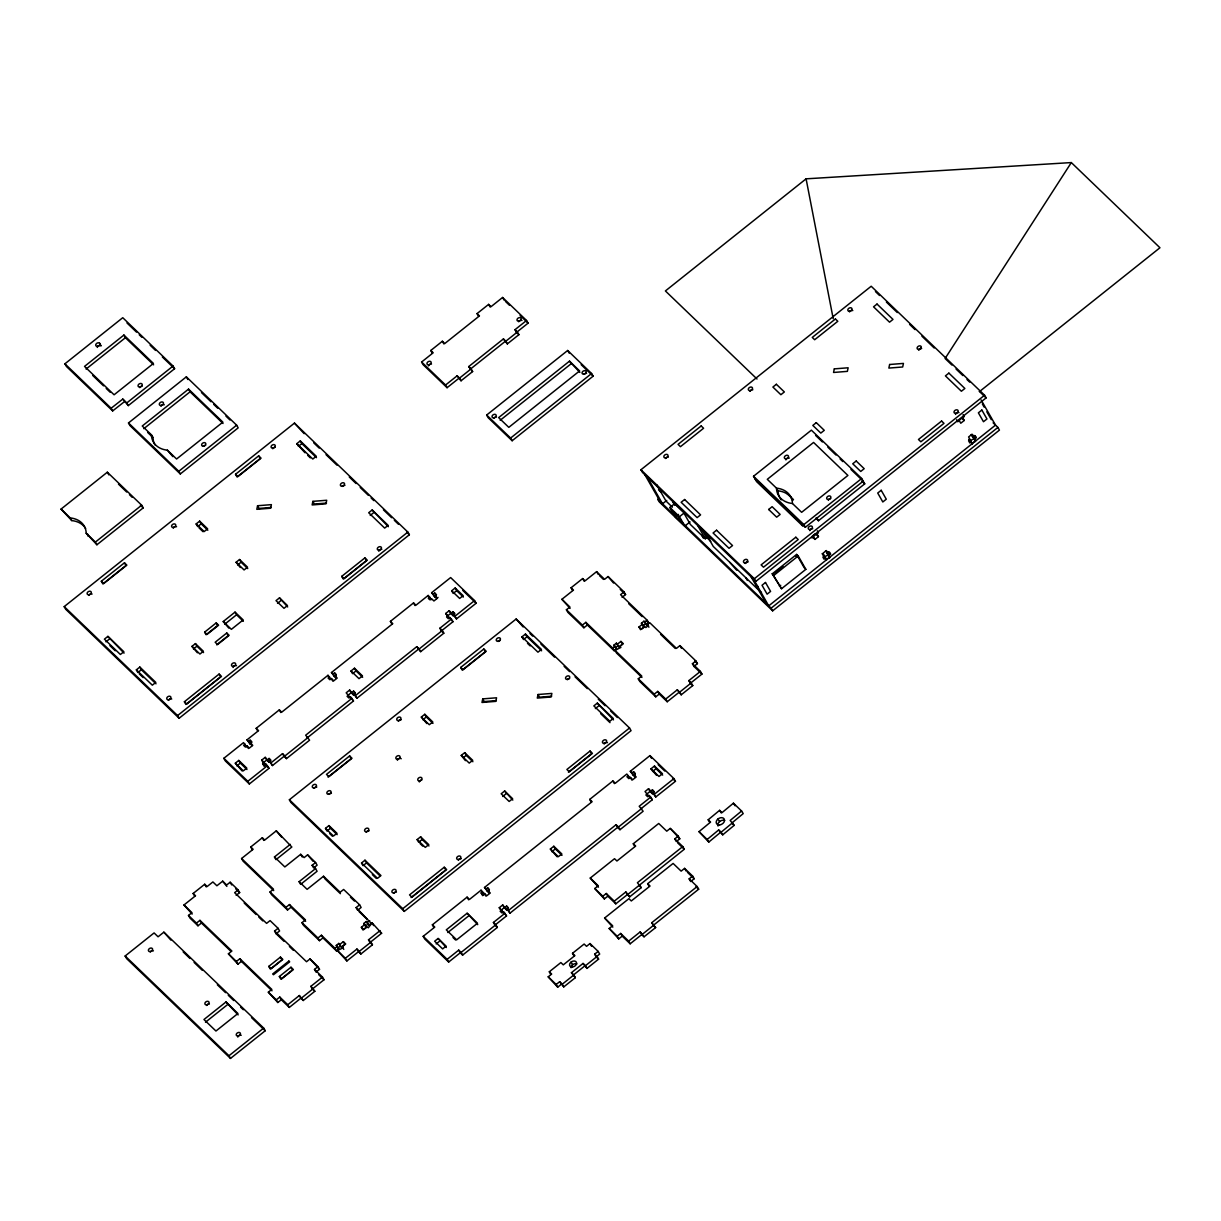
<?xml version="1.0" encoding="UTF-8"?>
<svg xmlns="http://www.w3.org/2000/svg" width="1221" height="1221" viewBox="0 0 1221 1221"><rect width="100%" height="100%" fill="white"/><g stroke="black" fill="none" stroke-linecap="round" stroke-linejoin="round"><path stroke-width="1.5" d="M257.57 505.738L256.822 509.325L270.65 508.226L271.398 504.639L257.57 505.738L259.096 508.409L271.199 507.463M312.881 501.358L312.133 504.945L325.961 503.846L326.709 500.259L312.881 501.358L314.408 504.044L326.511 503.083M482.738 698.885L481.974 702.472L495.802 701.373L496.565 697.786L482.738 698.885L484.264 701.556L496.367 700.61M538.049 694.505L537.286 698.091L551.114 696.993L551.877 693.421L538.049 694.505L539.575 697.191L551.678 696.229M945.481 357.906L1071.321 162.576L1159.95 247.756L979.547 391.529M709.798 822.389L708.18 819.779L719.612 810.332L722.008 812.637L733.439 803.189L741.59 811.019L743.207 813.613L731.776 823.061L734.172 825.365L722.74 834.828L718.665 829.959L707.173 839.468L708.791 842.063L720.344 832.524M708.791 842.063L699.023 831.638L710.576 822.084L708.18 819.779M741.59 811.019L730.158 820.466L734.172 825.365M718.665 829.959L721.062 832.264L732.554 822.771M112.668 410.912L66.438 366.483L64.911 363.812L122.756 317.704L173.061 366.041L174.588 368.727L128.312 405.601L122.787 399.084L111.142 408.241L112.668 410.912L124.313 401.77M123.886 335.058L84.539 366.407L114.087 394.795L153.434 363.446L123.886 335.058L125.412 337.729L153.617 364.835M86.065 369.078L125.412 337.729M128.312 405.601L126.786 402.93L173.061 366.041M128.48 422.954L186.34 376.846L236.645 425.183L238.171 427.869L180.311 473.962L130.006 425.625L128.48 422.954L178.785 471.291L180.311 473.962M188.538 389.133L142.247 426.007L151.435 434.844A27.167 19.734 -29.7 0 0 167.399 450.183L176.587 459.004L222.863 422.13L188.538 389.133L190.064 391.804L223.031 423.489M143.788 428.693L190.064 391.804M61.05 509.096L107.326 472.206L141.667 505.204L143.193 507.89L96.917 544.764L86.203 533.272A27.167 19.734 -29.7 0 0 70.238 517.918L61.05 509.096L71.764 520.589A27.167 19.734 -29.7 0 1 85.623 528.51M178.785 471.291L236.645 425.183M96.917 544.764L95.391 542.093L141.667 505.204M64.209 606.608L294.459 423.107L407.845 532.081L409.371 534.752L179.121 718.253L65.736 609.279L64.209 606.608L177.594 715.567L179.121 718.253M101.328 581.242L124.466 562.805L126.862 565.109L103.724 583.546L101.328 581.242L102.854 583.928L125.992 565.476L124.466 562.805M235.531 474.282L258.669 455.845L261.065 458.15L237.927 476.587L235.531 474.282L237.057 476.953L260.21 458.516L258.669 455.845M196.169 523.916L199.634 521.138L207.616 528.815L204.151 531.578L196.169 523.916L197.695 526.587L201.16 523.824L199.634 521.138M296.825 443.681L300.29 440.918L316.27 456.272L312.79 459.035L296.825 443.681L305.006 452.762M298.351 446.367L301.816 443.605L300.29 440.918M432.31 353.159L430.784 350.488L442.353 341.254L444.749 343.559L479.456 315.903L477.06 313.599L488.629 304.38L491.025 306.685L502.594 297.466L526.556 320.482L528.082 323.153L516.514 332.371L518.91 334.676L507.341 343.895L503.418 338.919L468.696 366.59L472.619 371.566L461.05 380.784L457.127 375.809L445.558 385.027L447.084 387.698L458.653 378.479M447.084 387.698L423.138 364.682L421.611 362.011L433.18 352.777L430.784 350.488M107.891 636.37L104.411 639.148L120.391 654.487L123.855 651.724L107.891 636.37L124.054 653.113M105.937 641.819L109.417 639.056M516.514 332.371L514.987 329.701L526.556 320.482M470.222 369.261L504.945 341.605M461.05 380.784L459.523 378.113L471.092 368.879L468.696 366.59M507.341 343.895L505.815 341.224L517.383 332.005L514.987 329.701M236.096 562.27L239.56 559.508L247.542 567.185L244.078 569.948L236.096 562.27L240.278 567.506M237.622 564.957L241.086 562.194L239.56 559.508M136.355 669.841L139.835 667.063L155.8 682.417L152.32 685.179L136.355 669.841L137.881 672.512L141.361 669.749L139.835 667.063M204.64 632.127L216.209 622.908L218.605 625.198L207.036 634.432L204.64 632.127L206.105 634.706L217.689 625.488L216.209 622.908M191.956 646.382L195.421 643.604L203.403 651.281L199.939 654.044L191.956 646.382L197.42 652.792M223.229 621.52L235.027 612.118L243.177 619.932L231.38 629.349L223.229 621.52L228.831 628.113M486.66 415.033L567.658 350.488L591.605 373.504L593.131 376.175L512.148 440.735L488.186 417.704L486.66 415.033L510.622 438.049L512.148 440.735M193.422 648.962L196.902 646.199L195.421 643.604M224.756 624.19L236.553 614.789L235.027 612.118M372.161 509.981L368.696 512.744L384.661 528.098L388.125 525.335L372.161 509.981L388.324 526.724M370.222 515.43L373.687 512.652M226.74 633.027L215.171 642.246L217.567 644.551L229.136 635.332L226.74 633.027L228.22 635.622L216.651 644.841M569.474 361.172L498.656 417.613L508.806 427.35L579.609 370.925L569.474 361.172L579.868 372.39M500.183 420.283L571.001 363.858M279.487 597.878L276.007 600.64L284.005 608.317L287.469 605.555L279.487 597.878L287.668 606.944M1071.321 162.576L806.089 178.831L665.399 290.949L757.005 378.998M277.533 603.327L281.013 600.549M510.622 438.049L591.605 373.504M184.386 701.754L219.093 674.084L221.489 676.388L186.782 704.044L184.386 701.754L185.913 704.425L220.619 676.77L219.093 674.084M341.743 576.343L364.881 557.905L367.277 560.195L344.124 578.647L341.743 576.343L343.269 579.013L366.407 560.576L364.881 557.905M177.594 715.567L407.845 532.081M257.707 730.997L256.181 728.327L279.319 709.874L281.715 712.179L327.991 675.305L331.12 679.517M391.926 624.038L390.399 621.367L413.537 602.915L415.934 605.219L428.174 595.451L431.303 599.664M267.597 759.645L269.108 758.439L270.635 761.126L269.124 762.316L265.201 757.341L261.737 760.103L264.133 762.408L262.622 763.613L264.392 765.292L265.888 764.102L269.017 768.314L249.343 783.989L225.381 760.973L223.855 758.287L243.528 742.612L246.657 746.825L245.055 745.283M250.122 744.062L248.596 741.376L250.107 740.185L251.633 742.856L250.122 744.062L247.008 739.85L258.577 730.631L256.181 728.327M334.585 676.739L333.058 674.068L334.569 672.863L336.096 675.549L334.585 676.739L331.471 672.527L392.78 623.656L390.399 621.367M434.768 596.901L433.241 594.23L434.752 593.024L436.279 595.711L434.768 596.901L431.654 592.689L450.641 577.564L474.587 600.579L476.114 603.25L456.456 618.925L453.327 614.712L454.838 613.522L453.067 611.828L451.572 613.034L453.098 615.705L454.609 614.514L453.067 611.828M245.131 744.154L243.62 745.344L245.375 747.038L246.886 745.833L249.282 748.137L252.747 745.375L250.351 743.07L251.862 741.864L250.107 740.185M329.594 676.831L328.083 678.037L329.838 679.715L331.349 678.525L333.745 680.83L337.21 678.052L334.813 675.762L336.324 674.557L334.569 672.863M429.777 596.993L428.266 598.198L430.021 599.877L431.532 598.687L433.928 600.976L437.393 598.214L434.997 595.909L436.508 594.719L434.752 593.024M429.029 598.672L429.7 598.137L428.174 595.451M438.034 597.39L436.523 598.595L434.997 595.909M235.317 763.201L238.782 760.424L246.779 768.101L243.3 770.863L235.317 763.201L242.17 770.985M351.022 670.985L354.487 668.223L362.469 675.9L359.005 678.662L351.022 670.985L352.548 673.656L356.013 670.894L354.487 668.223M451.678 590.766L455.158 588.003L463.141 595.665L459.661 598.443L451.678 590.766L453.205 593.437L456.685 590.674L455.158 588.003M236.843 765.872L240.323 763.11L238.782 760.424M352.06 692.338L353.571 691.132L355.097 693.803L353.586 695.008L349.664 690.033L346.199 692.795L350.122 697.771M445.711 613.491L449.633 618.467L445.711 613.491L449.175 610.729L451.572 613.034M262.622 763.613L264.148 766.284L265.659 765.094L263.263 762.789L266.727 760.027L265.201 757.341M347.726 695.466L351.19 692.704L349.664 690.033M447.237 616.178L450.702 613.4L449.175 610.729M348.596 695.1L347.085 696.291L348.855 697.985L350.351 696.779L353.48 700.991L307.188 737.881M448.092 615.796L446.596 617.002L448.351 618.681L449.862 617.49L452.976 621.703L441.407 630.921L443.803 633.226L420.665 651.663L416.743 646.687L355.418 695.558L356.944 698.229L418.269 649.358M272.481 765.552L270.955 762.866L282.524 753.647L284.05 756.318L272.481 765.552L269.353 761.339L270.864 760.134L269.108 758.439M356.944 698.229L353.815 694.016L355.326 692.826L353.571 691.132M249.343 783.989L247.817 781.303L267.491 765.628M351.953 698.32L305.662 735.21L309.585 740.185L286.447 758.623L284.05 756.318M441.407 630.921L439.881 628.235L451.449 619.016M456.456 618.925L454.929 616.254L474.587 600.579M640.949 469.749L871.199 286.248L984.584 395.222L986.11 397.893L755.86 581.394L642.475 472.435L640.949 469.749L754.334 578.723L755.86 581.394M286.447 758.623L284.92 755.952L308.058 737.499M420.665 651.663L419.139 648.992L442.277 630.54L439.881 628.235M289.377 799.755L516.147 619.016L629.532 727.991L631.059 730.662L404.288 911.4L290.903 802.426L289.377 799.755L402.762 908.714L404.288 911.4M666.742 500.442L662.53 503.8L647.267 477.029M349.618 755.952L326.48 774.389L328.876 776.693L352.014 758.256L349.618 755.952L351.144 758.623L328.006 777.075M460.699 667.429L483.837 648.992L486.233 651.297L463.095 669.734L460.699 667.429L462.225 670.115L485.363 651.663L483.837 648.992M690.018 521.916L684.813 526.068L675.244 516.849L669.886 507.478L674.221 504.029M572.603 590.46L571.077 587.774L582.646 578.556L585.042 580.86L596.611 571.642L604.593 579.319L608.058 576.541L624.038 591.895L625.564 594.566L622.084 597.344M252.274 849.648L250.748 846.977L262.317 837.759L264.713 840.063L276.282 830.845L291.85 847.008L275.992 859.645L274.466 856.959L290.323 844.337M570.085 608.379L561.904 599.297L573.473 590.079L571.077 587.774M194.673 896.153L193.147 893.467L204.716 884.248L207.112 886.553L212.897 881.944L216.895 885.774L222.68 881.165L226.663 884.996L230.143 882.234L238.126 889.911L239.652 892.582L236.172 895.359M273.702 890.597L243.101 861.171L241.575 858.5L253.144 849.282L250.748 846.977M192.155 914.056L183.974 904.99L195.543 895.771L193.147 893.467M421.321 717.063L424.801 714.285L432.783 721.962L429.304 724.725L421.321 717.063L426.846 723.565M521.978 636.828L525.457 634.065L541.422 649.419L537.957 652.182L521.978 636.828L523.504 639.514L526.984 636.752L525.457 634.065M675.671 516.666L672.878 511.752L677.441 515.338L682.86 523.565L675.671 516.666L678.479 514.423M125.153 955.997L154.09 932.936L158.074 936.782L163.858 932.172L263.675 1028.082L265.201 1030.768L230.494 1058.424L126.679 958.668L125.153 955.997L228.968 1055.753L230.494 1058.424M422.848 719.734L426.327 716.971L424.801 714.285M684.813 526.068L679.471 516.697L683.806 513.247M583.913 627.762L582.386 625.091L585.851 622.328L587.377 624.999L583.913 627.762L567.933 612.423L566.407 609.737L569.886 606.974L561.904 599.297M198 925.777L196.474 923.107L199.939 920.344L201.465 923.015L198 925.777L190.018 918.116L188.492 915.429L191.956 912.667L183.974 904.99M801.281 523.366L802.808 526.053L756.577 481.608L753.525 476.266L811.37 430.158L861.675 478.495L864.727 483.852L818.452 520.741L815.796 518.177M238.126 889.911L234.646 892.673L266.59 923.366L270.07 920.603L278.052 928.281L279.578 930.951L276.099 933.714L284.081 941.391M918.955 349.633L921.275 347.787M325.488 828.357L328.953 825.594L336.95 833.271L333.47 836.034L325.488 828.357L327.014 831.043L330.494 828.265L328.953 825.594M624.038 591.895L620.558 594.658L647.313 620.36L648.839 623.046L646.52 624.893L643.955 621.214L641.422 623.244L643.986 626.922L640.506 629.685L638.98 626.999L642.46 624.236L641.422 623.244M315.583 862.514L312.118 865.277L313.644 867.963L317.109 865.185L315.583 862.514L307.6 854.837L304.136 857.6L300.702 854.303L284.844 866.941L274.466 856.959M674.816 505.357L673.061 502.304L683.455 512.286L690.414 524.511L705.28 538.782L707.585 536.935M287.53 909.981L286.004 907.31L289.484 904.547L291.01 907.218L287.53 909.981L271.566 894.642L270.039 891.956L273.504 889.193L241.575 858.5M315.552 868.574L317.078 871.26L300.656 884.355L299.114 881.669L315.552 868.574L312.118 865.277M768.681 509.523L772.099 506.669L780.127 514.423L776.663 517.185L768.635 509.432M461.248 755.417L464.713 752.655L472.71 760.332L469.23 763.094L461.248 755.417L465.43 760.652M463.934 757.173L466.239 755.341L464.713 752.655M359.6 904.807L356.135 907.569L357.661 910.255L361.126 907.478L359.6 904.807L343.635 889.468L340.155 892.23L323.534 876.251L307.112 889.346L299.114 881.669M587.377 624.999L614.132 650.701L616.437 648.87L613.873 645.192L616.422 643.162L618.986 646.84L622.466 644.062L620.924 641.391L617.46 644.154M237.927 964.147L236.401 961.476L239.865 958.714L241.392 961.385L237.927 964.147L228.403 953.799L231.883 951.037L199.939 920.344M614.132 650.701L612.606 648.03L614.911 646.184L613.873 645.192M646.52 624.893L644.993 622.206L647.313 620.36M615.399 647.863L617.948 645.833L616.422 643.162M642.948 625.915L645.482 623.885M641.941 677.426L616.529 653.006L615.002 650.335L620.894 647.451L619.856 646.458L623.321 643.696L620.924 641.391M648.916 627.197L647.389 624.511L649.709 622.664L676.449 648.382L679.929 645.604L695.894 660.958L697.42 663.629L693.955 666.407L701.938 674.068L690.369 683.287L692.765 685.591L681.196 694.81L677.273 689.834L665.704 699.053L667.231 701.739L678.8 692.521M276.099 933.714L274.572 931.043L278.052 928.281M361.523 862.988L364.987 860.21L380.952 875.564L377.487 878.326L361.523 862.988L363.049 865.658L366.514 862.896L364.987 860.21M745.314 563.125L747.634 561.278M319.475 940.674L317.948 938.003L321.413 935.24L322.939 937.911L319.475 940.674L303.51 925.335L301.984 922.664L305.448 919.886L289.484 904.547M863.201 481.181L805.356 527.274L803.83 524.603L861.675 478.495M417.155 839.56L420.619 836.797L428.769 844.627L425.29 847.389L417.155 839.56L418.681 842.231L422.145 839.468L420.619 836.797M597.313 703.128L593.849 705.891L609.813 721.245L613.293 718.482L597.313 703.128L613.491 719.871M754.334 578.723L984.584 395.222M268.803 966.376L280.433 957.111L282.829 959.416L271.199 968.68L268.803 966.376L270.329 969.062L281.959 959.798L280.433 957.111M225.946 1001.998L203.968 1019.52L215.949 1031.028L237.927 1013.506L225.946 1001.998L238.126 1014.91M595.375 708.577L598.839 705.814M812.392 536.111L815.246 533.836M959.523 420.009L961.843 418.162L964.239 420.467L960.759 423.229L959.233 420.543L957.737 421.749L956.608 419.78M811.95 537.927L813.445 536.736L814.972 539.407L818.452 536.645L816.925 533.974L818.421 532.768L817.307 530.799M205.494 1022.206L227.472 1004.685M655.769 696.825L654.242 694.154L657.722 691.391L659.248 694.062L655.769 696.825L639.804 681.486L638.278 678.8L641.742 676.037L615.002 650.335M772.313 573.794L796.611 554.426L798.213 555.967L805.845 569.352L781.547 588.72L772.313 573.794L781.547 588.72M772.832 574.694L774.099 573.672M775.549 572.512L783.027 566.559M795.848 556.333L797.13 555.326M773.916 575.335L798.213 555.967M504.639 791.025L501.175 793.787L509.157 801.464L512.622 798.702L504.639 791.025L512.82 800.091M502.701 796.474L506.166 793.711M279.35 976.51L290.98 967.246L293.376 969.55L281.746 978.815L279.35 976.51L280.876 979.196L292.506 969.917L290.98 967.246M277.839 1002.517L276.312 999.846L279.792 997.069L281.318 999.755L277.839 1002.517L268.33 992.169L271.81 989.407L239.865 958.714M317.979 966.65L314.499 969.413L316.025 972.084L319.505 969.321L317.979 966.65L309.981 958.973L306.517 961.736L274.572 931.043M779.441 586.294L780.723 585.271M975.838 440.812L972.328 436.538L973.824 435.348L976.22 437.637L974.724 438.843L975.838 440.812L995.512 425.122L981.135 399.939M971.199 434.569L973.595 436.874L975.106 435.683L976.22 437.637M972.374 443.574L968.955 439.484L972.374 443.574L830.051 556.99L829.028 555.204L830.539 554.013L829.425 552.045L827.914 553.235L826.388 550.564L822.923 553.327L824.45 556.013L822.939 557.203L824.053 559.172L825.564 557.966L823.168 555.662M322.939 937.911L336.523 950.961L338.828 949.114L336.263 945.436L338.812 943.406L341.376 947.084L344.856 944.321L343.33 941.65L339.85 944.413M363.812 923.488L364.85 924.495L361.37 927.258L362.896 929.929L366.376 927.166L363.812 923.488L366.346 921.473L368.91 925.136L371.23 923.29L356.135 907.569M336.523 950.961L334.997 948.29L337.301 946.443L336.263 945.436M367.384 922.466L369.704 920.619M693.955 666.407L692.429 663.72L695.894 660.958M971.351 441.788L969.84 442.979L968.619 440.842L970.13 439.652L968.604 436.965L972.069 434.203L973.595 436.874M337.79 948.122L340.338 946.092L338.812 943.406M365.338 926.174L367.872 924.144L366.346 921.473M346.901 960.942L345.375 958.256L356.944 949.038L358.47 951.708L346.901 960.942L337.393 950.579L343.284 947.71L342.246 946.718L345.711 943.94L343.33 941.65M358.47 951.708L360.867 954.013L372.436 944.795L370.039 942.49L381.608 933.271L372.1 922.923L368.284 927.792L367.246 926.8L363.766 929.563L361.37 927.258M444.246 867.231L409.539 894.901L411.935 897.191L446.642 869.535L444.246 867.231L445.772 869.917L411.065 897.572M590.033 751.052L566.895 769.489L569.291 771.794L592.429 753.357L590.033 751.052L591.559 753.723L568.421 772.16M997.908 427.426L999.434 430.113L772.649 610.836L771.123 608.165L997.908 427.426L993.116 422.832M402.762 908.714L629.532 727.991M690.369 683.287L688.842 680.616L700.411 671.397L692.429 663.72M370.039 942.49L368.513 939.819L380.082 930.6M299.343 995.527L300.87 998.198L289.301 1007.432L287.774 1004.746L299.343 995.527L303.266 1000.503L314.835 991.284L310.912 986.309L322.481 977.09L314.499 969.413M681.196 694.81L679.67 692.139L691.239 682.921L688.842 680.616M314.835 991.284L312.439 988.979L324.008 979.761L322.481 977.09M360.867 954.013L359.34 951.342L370.909 942.124L368.513 939.819M228.968 1055.753L263.675 1028.082M301.74 997.832L313.309 988.613M433.898 927.487L432.371 924.801L467.078 897.145L469.475 899.434L481.043 890.216L484.172 894.428L482.661 895.634L481.135 892.948L482.646 891.757M591.254 802.075L589.728 799.389L612.866 780.952L615.262 783.256L626.831 774.038L629.96 778.25L628.357 776.709M448.672 962.026L447.145 959.34L458.714 950.121L460.241 952.807L448.672 962.026L424.725 938.995L423.199 936.324L434.768 927.105L432.371 924.801M487.637 891.666L486.111 888.995L487.622 887.789L489.148 890.46L487.637 891.666L484.508 887.453L592.124 801.693L589.728 799.389M633.577 775.64L632.051 772.954L633.562 771.764L635.088 774.435L633.577 775.64L630.295 771.275L649.969 755.601L673.931 778.616L675.457 781.287L655.784 796.962L652.655 792.75L654.166 791.559L652.411 789.865L650.9 791.071L652.426 793.742L653.937 792.551L652.411 789.865M628.418 775.564L626.922 776.77L628.83 778.616L630.341 777.411L632.737 779.715L636.202 776.953L633.806 774.648L635.317 773.442L633.562 771.764M487.622 887.789L489.377 889.483L487.866 890.674L490.262 892.978L486.797 895.741L484.401 893.436L482.89 894.642L481.135 892.948M467.124 913.247L446.291 929.853L456.669 939.819L477.503 923.229L467.124 913.247L477.732 924.648M438.125 938.461L434.645 941.238L442.628 948.9L446.108 946.138L438.125 938.461L446.306 947.542M550.35 849.022L553.815 846.26L561.813 853.937L558.333 856.699L550.35 849.022L557.203 856.821M651.007 768.803L654.487 766.04L662.469 773.702L658.989 776.48L651.007 768.803L656.532 775.32M447.817 932.523L468.65 915.918M436.172 943.909L439.652 941.147M551.877 851.693L555.341 848.931L553.815 846.26M652.533 771.474L656.013 768.711L654.487 766.04M499.252 907.722L503.174 912.698L499.252 907.722L502.716 904.944L506.639 909.935L508.15 908.729L506.623 906.058L505.112 907.249M648.504 788.766L645.039 791.529L648.962 796.504L646.565 794.215L650.03 791.437L648.504 788.766L650.9 791.071M500.778 910.393L504.242 907.63L502.716 904.944M501.648 910.011L500.137 911.217L501.892 912.911L503.403 911.705L506.532 915.918L494.948 925.136L497.344 927.441L462.637 955.097L460.241 952.807M647.435 793.833L645.924 795.039L647.679 796.718L649.19 795.527L652.304 799.74L640.735 808.958M509.996 913.155L508.47 910.469L616.071 824.724L617.597 827.395L509.996 913.155L506.868 908.943L508.379 907.737L506.623 906.058M494.948 925.136L493.421 922.466L505.006 913.247M650.778 797.054L639.209 806.272L643.131 811.263L619.993 829.7L617.597 827.395M655.784 796.962L654.258 794.291L673.931 778.616M462.637 955.097L461.111 952.426L495.818 924.77L493.421 922.466M619.993 829.7L618.467 827.014L641.605 808.577M598.458 887.163L590.247 878.067L614.529 858.699L616.926 861.003L635.683 846.061L633.287 843.757L658.73 823.473L666.758 831.18L670.237 828.418L678.25 836.126L679.776 838.812L676.312 841.574L674.786 838.903L678.25 836.126M604.349 898.931L602.823 896.245L606.288 893.482L607.814 896.168L604.349 898.931L594.795 888.537L598.259 885.774L590.247 878.067M625.839 891.941L627.365 894.611L615.796 903.83L614.27 901.159L625.839 891.941L629.685 896.84L641.254 887.621L637.408 882.722L682.768 846.565L674.786 838.903M628.159 894.169L684.294 849.251L682.768 846.565M612.82 927.121L604.609 918.024L628.907 898.656L631.303 900.961L650.045 886.019L647.649 883.714L673.107 863.43L681.135 871.138L684.599 868.375L692.628 876.083L694.154 878.769L690.689 881.531L689.163 878.861L692.628 876.083M550.839 974.465L549.313 971.779L560.882 962.56L563.278 964.865L574.908 955.6L572.512 953.296L584.142 944.031L586.538 946.336L590.002 943.558L598.153 951.388L599.679 954.059L596.199 956.837L598.595 959.141L586.965 968.406L583.043 963.43L571.428 972.694L575.35 977.67L563.766 986.889L559.645 981.715L556.181 984.492L557.707 987.163L561.172 984.401M557.707 987.163L548.198 976.815L551.663 974.053L549.313 971.779M618.711 938.888L617.185 936.217L620.665 933.439L622.191 936.125L618.711 938.888L609.172 928.494L612.637 925.732L604.609 918.024M596.199 956.837L594.673 954.15L598.153 951.388M572.954 975.365L584.569 966.101M563.766 986.889L562.24 984.218L573.809 974.999L571.428 972.694M586.965 968.406L585.439 965.719L597.069 956.455L594.673 954.15M640.216 931.898L641.742 934.569L630.173 943.802L628.647 941.116L640.216 931.898L644.062 936.797L655.631 927.578L651.785 922.679L697.145 886.538L689.163 878.861M655.631 927.578L653.311 925.35L698.671 889.209L697.145 886.538M642.536 934.126L654.105 924.908M875.457 291.56L879.547 295.497M886.385 302.06L897.313 312.561M909.599 324.374L915.063 329.624M921.901 336.187L934.187 348M945.115 358.516L951.953 365.079M956.043 369.017L962.881 375.58M966.986 379.517L969.718 382.142M979.273 391.33L986.11 397.893M972.328 436.538L974.724 438.843M815.613 435.439L822.42 441.971M827.853 447.207L836.019 455.051M840.094 458.959L842.811 461.584M850.961 469.413L861.843 479.868M862.011 481.242L864.727 483.852M786.767 493.147L793.482 499.603M792.444 503.495L801.632 512.316L847.908 475.442L813.568 442.445L767.292 479.319L776.48 488.141A27.167 19.734 -29.7 0 0 792.444 503.495A27.167 19.734 -29.7 0 0 776.48 488.141L778.006 490.827A27.167 19.734 -29.7 0 0 781.211 499.832M818.452 536.645L816.055 534.34L812.576 537.103L814.972 539.407M753.525 476.266L803.83 524.603M755.051 478.937L805.356 527.274M828.143 551.709L830.539 554.013M825.518 550.946L827.914 553.235M829.028 555.204L826.632 552.899L830.051 556.99M822.054 553.708L824.45 556.013M804.257 567.811L805.845 569.352M581.165 364.667L593.131 376.175M505.448 301.419L509.447 305.25M520.1 315.476L528.082 323.153M503.418 338.919L505.815 341.224M658.516 489.804L660.912 492.109M758.149 586.691L755.753 584.386L759.431 590.811L713.262 546.443L706.028 533.775M710.759 541.33L705.967 536.721L701.297 528.54M672.389 507.173L665.994 501.037L656.669 484.676M736.736 570.222L729.883 562.423M669.886 507.478L679.471 516.697M675.503 516.269L657.737 499.191L659.264 501.877L772.649 610.836M678.235 518.894L771.123 608.165M457.127 375.809L459.523 378.113M421.611 362.011L445.558 385.027M613.583 583.058L608.058 576.541M620.237 589.453L625.564 594.566M694.764 661.08L697.42 663.629M599.465 575.595L603.464 579.426M628.769 603.769L642.154 616.62M646.168 620.466L648.839 623.046M660.592 634.34L675.305 648.488M643.955 621.214L644.993 622.206M647.389 624.511L648.427 625.503L645.878 627.533L644.841 626.541L641.376 629.303L638.98 626.999M677.273 689.834L679.67 692.139M617.948 645.833L618.986 646.84M585.851 622.328L612.606 648.03M657.722 691.391L665.704 699.053M659.248 694.062L667.231 701.739M566.407 609.737L582.386 625.091M638.278 678.8L654.242 694.154M523.137 626.953L516.147 619.016M529.975 633.516L532.707 636.141M540.903 644.016L554.563 657.142M564.117 666.33L569.596 671.596M575.06 676.846L587.347 688.659M598.275 699.16L605.112 705.723M610.576 710.973L617.399 717.536M526.984 636.752L541.62 650.808M658.15 764.667L664.804 771.062M672.786 778.739L675.457 781.287M527.503 643.345L530.158 645.909M600.701 713.69L610.012 722.649M656.013 768.711L662.667 775.106M304.182 433.669L294.459 423.107M313.751 442.857L319.215 448.107M326.038 454.67L336.965 465.17M349.267 476.984L356.105 483.547M360.195 487.484L368.391 495.36M371.123 498L373.855 500.625M383.425 509.813L391.62 517.689M394.352 520.314L398.443 524.252M406.639 532.127L409.371 534.752M462.805 590.46L476.114 603.25M456.685 590.674L463.339 597.069M301.816 443.605L316.468 457.661M307.661 455.311L310.332 457.875M699.023 831.638L707.173 839.468M630.295 771.275L632.051 772.954M652.655 792.75L654.258 794.291M650.03 791.437L652.426 793.742M652.304 799.74L649.19 795.527M431.654 592.689L433.241 594.23M453.327 614.712L454.929 616.254M450.702 613.4L453.098 615.705M679.776 838.812L670.237 828.418M452.976 621.703L449.862 617.49M677.64 842.856L684.294 849.251M201.465 392.582L210.974 401.74M213.69 404.349L217.781 408.272M225.931 416.102L230.006 420.024M126.999 322.985L136.523 332.143M139.24 334.752L141.957 337.362M150.122 345.207L155.555 350.427M162.347 356.959L174.588 368.727M687.469 872.343L694.154 878.769M696.001 886.644L698.671 889.209M616.071 824.724L618.467 827.014M416.743 646.687L419.139 648.992M638.934 885.393L641.254 887.621M122.787 399.084L126.786 402.93M92.781 375.534L103.526 385.851M106.212 388.446L110.241 392.307M147.71 432.478L152.961 437.515A27.167 19.734 -29.7 0 0 155.067 444.948M172.863 456.639L167.399 450.183M627.365 894.611L629.685 896.84M64.911 363.812L111.142 408.241M426.327 716.971L432.982 723.366M466.239 755.341L472.893 761.736M606.288 893.482L614.27 901.159M607.814 896.168L615.796 903.83M555.341 848.931L561.996 855.326M594.795 888.537L602.823 896.245M641.742 934.569L644.062 936.797M356.013 670.894L362.668 677.289M201.16 523.824L207.814 530.219M241.086 562.194L247.741 568.589M199.023 527.869L203.022 531.7M620.665 933.439L628.647 941.116M622.191 936.125L630.173 943.802M609.172 928.494L617.185 936.217M331.471 672.527L333.058 674.068M353.815 694.016L355.418 695.558M351.19 692.704L353.586 695.008M353.48 700.991L350.351 696.779M118.468 484.127L126.709 492.048M129.457 494.688L132.204 497.329M140.446 505.25L143.193 507.89M236.553 614.789L243.345 621.306M583.043 963.43L585.439 965.719M484.508 887.453L486.111 888.995M506.868 908.943L508.47 910.469M504.242 907.63L506.639 909.935M484.172 894.428L481.043 890.216M506.532 915.918L503.403 911.705M422.145 839.468L428.937 846M420.039 843.543L422.741 846.153M559.645 981.715L562.24 984.218M548.198 976.815L556.181 984.492M86.203 533.272L95.391 542.093M196.902 646.199L203.556 652.594M282.524 753.647L284.92 755.952M453.006 937.514L455.601 940.002M247.008 739.85L248.596 741.376M269.353 761.339L270.955 762.866M266.727 760.027L269.124 762.316M458.714 950.121L461.111 952.426M269.017 768.314L265.888 764.102M330.494 828.265L337.149 834.66M366.514 862.896L379.823 875.686M329.685 833.592L332.341 836.156M372.359 874.618L376.358 878.448M423.199 936.324L447.145 959.34M240.323 763.11L246.963 769.505M141.361 669.749L155.998 683.821M109.936 645.65L115.262 650.778M139.209 673.794L143.208 677.624M223.855 758.287L247.817 781.303M313.125 861.354L307.6 854.837M350.473 897.252L354.472 901.098M281.639 837.194L276.282 830.845M340.4 893.68L325.061 878.937L323.534 876.251M359.02 911.553L367.155 919.382M378.953 930.707L381.608 933.271M367.872 924.144L368.91 925.136M356.944 949.038L359.34 951.342M340.338 946.092L341.376 947.084M321.413 935.24L334.997 948.29M337.393 950.579L345.375 958.256M291.01 907.218L305.647 921.29M270.039 891.956L286.004 907.31M301.984 922.664L317.948 938.003M235.653 888.751L239.652 892.582M319.505 969.321L309.981 958.973M226.862 886.4L222.68 881.165M244.169 903.021L256.135 914.529M258.806 917.093L262.79 920.924M289.408 946.504L293.406 950.35M318.696 974.648L324.008 979.761M300.87 998.198L303.266 1000.503M279.792 997.069L287.774 1004.746M201.465 923.015L230.738 951.159M241.392 961.385L272.008 990.796M281.318 999.755L289.301 1007.432M188.492 915.429L196.474 923.107M228.403 953.799L236.401 961.476M268.33 992.169L276.312 999.846M170.864 940.094L163.858 932.172M183.165 951.922L190.003 958.5M194.093 962.438L202.304 970.313M217.338 984.767L225.549 992.658M228.281 995.283L233.745 1000.548M240.583 1007.111L243.33 1009.736M251.526 1017.627L265.201 1030.768M708.836 536.919L703.754 531.456L709.767 539.087L709.355 537.759M721.062 832.264L722.74 834.828M733.439 803.189L735.057 805.784M719.612 810.332L721.229 812.942M717.948 818.986L719.566 821.596A4.487 3.281 -31.8 0 0 718.04 826.037M982.34 403.937L984.126 407.081M986.827 411.798L991.315 419.673M963.094 414.621L964.208 416.59L962.713 417.78L964.239 420.467M816.925 518.055L818.452 520.741M825.564 557.966L826.586 559.752L768.726 605.86L753.464 579.09M796.611 554.426L803.739 566.926M751.068 576.785L766.33 603.556M745.848 577.777L747.374 580.448M698.046 526.098L705.28 538.782M701.846 535.47L703.372 538.156M644.871 474.725L660.134 501.495M567.658 350.488L569.184 353.159M502.594 297.466L504.12 300.137M517.383 332.005L518.91 334.676M700.411 671.397L701.938 674.068M488.629 304.38L490.155 307.051M679.929 645.604L681.455 648.29M691.239 682.921L692.765 685.591M477.06 313.599L478.586 316.27M642.46 624.236L643.986 626.922M596.611 571.642L598.137 574.313M471.092 368.879L472.619 371.566M582.646 578.556L584.172 581.242M442.353 341.254L443.879 343.94M614.911 646.184L616.437 648.87M649.969 755.601L651.495 758.272M633.806 774.648L635.332 777.319M684.599 868.375L686.126 871.061M630.341 777.411L631.868 780.082M612.866 780.952L614.392 783.638M633.287 843.757L634.813 846.443M647.649 883.714L649.175 886.4M651.785 922.679L653.311 925.35M442.277 630.54L443.803 633.226M413.537 602.915L415.064 605.601M590.002 943.558L591.529 946.244M597.069 956.455L598.595 959.141M572.512 953.296L574.038 955.967M571.077 962.087L572.603 964.758M573.809 974.999L575.35 977.67M487.866 890.674L489.392 893.36M484.401 893.436L485.927 896.122M186.34 376.846L187.866 379.517M495.818 924.77L497.344 927.441M467.078 897.145L468.605 899.816M334.813 675.762L336.34 678.433M331.349 678.525L332.875 681.196M327.991 675.305L329.517 677.976M99.557 343.208L101.084 345.879M151.435 434.844L152.961 437.515M279.319 709.874L280.845 712.56M372.1 922.923L373.626 925.594M107.326 472.206L108.852 474.893M364.85 924.495L366.376 927.166M370.909 942.124L372.436 944.795M264.133 762.408L265.659 765.094M261.737 760.103L263.263 762.789M250.351 743.07L251.877 745.741M246.886 745.833L248.412 748.519M300.702 854.303L302.228 856.989M342.246 946.718L343.773 949.389M337.301 946.443L338.828 949.114M262.317 837.759L263.843 840.43M70.238 517.918L71.764 520.589M310.912 986.309L312.439 988.979M230.143 882.234L231.669 884.92M204.716 884.248L206.242 886.919M806.089 178.831L833.21 318.696M719.566 821.596A4.487 3.281 -31.8 0 1 724.664 820.558M571.092 967.719A3.739 2.717 -29.7 0 1 573 964.483A3.739 2.717 -29.7 0 1 576.877 963.964M237.79 1037.087A2.244 1.633 -29.7 0 1 241.224 1035.286M206.593 1005.463A2.244 1.633 -29.7 0 1 209.401 1003.998M150.412 951.754A2.244 1.633 -29.7 0 1 153.388 950.884M494.047 418.025A2.244 1.633 -29.7 0 1 496.55 417.002M584.065 374.359A2.244 1.633 -29.7 0 1 586.584 373.336M518.711 321.779A2.244 1.633 -29.7 0 1 521.978 320.451M428.525 365.918A2.244 1.633 -29.7 0 1 431.501 363.98M139.774 387.637A2.244 1.633 -29.7 0 1 142.048 386.141M97.283 347.436A2.244 1.633 -29.7 0 1 100.717 345.635M87.561 533.943A27.167 19.734 -29.7 0 1 87.729 535.943M203.648 446.321A2.244 1.633 -29.7 0 1 205.632 445.283M161.019 406.105A2.244 1.633 -29.7 0 1 164.301 404.777M342.399 486.431A2.244 1.633 -29.7 0 1 344.902 485.409M378.831 551.282A2.244 1.633 -29.7 0 1 381.807 549.343M233.043 667.475A2.244 1.633 -29.7 0 1 236.492 665.674M168.452 700.366A2.244 1.633 -29.7 0 1 171.734 699.038M88.828 595.375A2.244 1.633 -29.7 0 1 92.109 594.047M173.29 528.067A2.244 1.633 -29.7 0 1 176.572 526.739M272.802 448.763A2.244 1.633 -29.7 0 1 275.091 447.268M328.892 794.367A2.259 1.633 -29.7 0 1 331.41 793.345M397.405 760.286A2.259 1.633 -29.7 0 1 401.236 758.745M419.307 781.959A2.259 1.633 -29.7 0 1 421.779 779.99M366.3 832.295A2.259 1.633 -29.7 0 1 369.124 830.814M498.26 641.452A2.244 1.633 -29.7 0 1 500.244 640.415M567.551 679.578A2.244 1.633 -29.7 0 1 569.551 678.54M604.166 743.971A2.244 1.633 -29.7 0 1 607.432 742.643M458.379 860.149A2.244 1.633 -29.7 0 1 461.187 858.684M393.91 893.07A2.244 1.633 -29.7 0 1 396.428 892.047M314.285 788.079A2.244 1.633 -29.7 0 1 316.804 787.057M398.458 721.214A2.244 1.633 -29.7 0 1 401.266 719.734M778.006 490.827A27.167 19.734 -29.7 0 1 792.734 500.442M828.387 500.091A2.244 1.633 -29.7 0 1 830.662 498.595M785.897 459.89A2.244 1.633 -29.7 0 1 789.331 458.089M918.833 350.03A2.244 1.633 -29.7 0 1 921.641 348.55M955.555 414.438A2.244 1.633 -29.7 0 1 959.004 412.637M809.782 530.616A2.244 1.633 -29.7 0 1 812.759 528.678M745.192 563.507A2.244 1.633 -29.7 0 1 748 562.042M665.567 458.516A2.244 1.633 -29.7 0 1 668.375 457.051M750.03 391.208A2.244 1.633 -29.7 0 1 752.838 389.743M849.526 311.904A2.244 1.633 -29.7 0 1 852.807 310.577M972.359 443.879A2.244 1.633 -29.7 0 1 974.816 441.926M826.571 560.057A2.244 1.633 -29.7 0 1 829.547 558.119M761.461 592.353A2.244 1.633 -29.7 0 1 760.378 591.62M834.309 368.879L833.546 372.466L847.374 371.367L848.137 367.78L834.309 368.879M889.621 364.499L888.857 368.086L902.685 366.987L903.448 363.415L889.621 364.499M701.19 425.946L678.052 444.383L680.448 446.688L703.586 428.25L701.19 425.946M835.408 318.986L812.27 337.423L814.666 339.728L837.804 321.291L835.408 318.986M776.358 384.279L772.893 387.057L780.875 394.719L784.355 391.956L776.358 384.279M877.029 304.06L873.549 306.822L889.529 322.176L892.994 319.414L877.029 304.06M684.615 499.511L681.15 502.289L697.115 517.628L700.579 514.865L684.615 499.511M816.284 422.649L812.82 425.427L820.802 433.089L824.267 430.326L816.284 422.649M716.559 530.219L713.079 532.982L729.059 548.321L732.524 545.558L716.559 530.219M948.885 373.122L945.42 375.885L961.385 391.239L964.865 388.476L948.885 373.122M856.211 461.019L852.746 463.782L860.729 471.459L864.193 468.696L856.211 461.019M795.817 537.225L761.11 564.896L763.507 567.2L798.213 539.529L795.817 537.225M941.605 421.047L918.467 439.484L920.863 441.788L944.001 423.351L941.605 421.047M288.873 961.064L272.68 973.961L273.473 974.74L289.667 961.827L288.873 961.064M765.491 582.478L762.026 585.256L767.109 594.169L770.588 591.407L765.491 582.478M881.196 490.277L877.731 493.04L882.814 501.968L886.278 499.191L881.196 490.277M981.852 410.042L978.387 412.82L983.47 421.733L986.95 418.971L981.852 410.042M719.627 824.923A4.487 3.281 -31.8 0 0 724.282 819.138A4.487 3.281 -31.8 0 0 717.154 819.795A4.487 3.281 -31.8 0 0 719.627 824.923M572.435 966.986A3.739 2.717 -29.7 0 0 576.388 962.27A3.739 2.717 -29.7 0 0 570.39 962.743A3.739 2.717 -29.7 0 0 572.435 966.986M237.958 1036.034A2.244 1.633 -29.7 0 0 240.323 1033.21A2.244 1.633 -29.7 0 0 236.721 1033.485A2.244 1.633 -29.7 0 0 237.958 1036.034M206.593 1004.883A2.244 1.633 -29.7 0 0 208.959 1002.044A2.244 1.633 -29.7 0 0 205.372 1002.334A2.244 1.633 -29.7 0 0 206.593 1004.883M150.122 951.632A2.244 1.633 -29.7 0 0 152.488 948.793A2.244 1.633 -29.7 0 0 148.886 949.083A2.244 1.633 -29.7 0 0 150.122 951.632M493.742 417.887A2.244 1.633 -29.7 0 0 496.108 415.064A2.244 1.633 -29.7 0 0 492.521 415.354A2.244 1.633 -29.7 0 0 493.742 417.887M583.76 374.221A2.244 1.633 -29.7 0 0 586.126 371.398A2.244 1.633 -29.7 0 0 582.539 371.688A2.244 1.633 -29.7 0 0 583.76 374.221M518.711 321.199A2.244 1.633 -29.7 0 0 521.077 318.376A2.244 1.633 -29.7 0 0 517.49 318.65A2.244 1.633 -29.7 0 0 518.711 321.199M428.693 364.865A2.244 1.633 -29.7 0 0 431.059 362.042A2.244 1.633 -29.7 0 0 427.457 362.316A2.244 1.633 -29.7 0 0 428.693 364.865M139.759 387.057A2.244 1.633 -29.7 0 0 142.14 384.218A2.244 1.633 -29.7 0 0 138.538 384.508A2.244 1.633 -29.7 0 0 139.759 387.057M97.451 346.382A2.244 1.633 -29.7 0 0 99.817 343.544A2.244 1.633 -29.7 0 0 96.215 343.834A2.244 1.633 -29.7 0 0 97.451 346.382M203.342 446.199A2.244 1.633 -29.7 0 0 205.708 443.36A2.244 1.633 -29.7 0 0 202.121 443.65A2.244 1.633 -29.7 0 0 203.342 446.199M161.019 405.525A2.244 1.633 -29.7 0 0 163.385 402.701A2.244 1.633 -29.7 0 0 159.798 402.976A2.244 1.633 -29.7 0 0 161.019 405.525M342.094 486.294A2.244 1.633 -29.7 0 0 344.459 483.47A2.244 1.633 -29.7 0 0 340.873 483.76A2.244 1.633 -29.7 0 0 342.094 486.294M378.998 550.244A2.244 1.633 -29.7 0 0 381.364 547.405A2.244 1.633 -29.7 0 0 377.777 547.695A2.244 1.633 -29.7 0 0 378.998 550.244M233.211 666.422A2.244 1.633 -29.7 0 0 235.577 663.598A2.244 1.633 -29.7 0 0 231.99 663.873A2.244 1.633 -29.7 0 0 233.211 666.422M168.452 699.786A2.244 1.633 -29.7 0 0 170.818 696.962A2.244 1.633 -29.7 0 0 167.231 697.237A2.244 1.633 -29.7 0 0 168.452 699.786M88.828 594.795A2.244 1.633 -29.7 0 0 91.193 591.971A2.244 1.633 -29.7 0 0 87.607 592.246A2.244 1.633 -29.7 0 0 88.828 594.795M173.29 527.487A2.244 1.633 -29.7 0 0 175.656 524.648A2.244 1.633 -29.7 0 0 172.069 524.938A2.244 1.633 -29.7 0 0 173.29 527.487M272.802 448.183A2.244 1.633 -29.7 0 0 275.168 445.344A2.244 1.633 -29.7 0 0 271.581 445.634A2.244 1.633 -29.7 0 0 272.802 448.183M366.3 831.715A2.259 1.633 -29.7 0 0 368.681 828.876A2.259 1.633 -29.7 0 0 365.079 829.166A2.259 1.633 -29.7 0 0 366.3 831.715M419.475 780.921A2.259 1.633 -29.7 0 0 421.871 778.067A2.259 1.633 -29.7 0 0 418.254 778.357A2.259 1.633 -29.7 0 0 419.475 780.921M397.573 759.264A2.259 1.633 -29.7 0 0 399.969 756.425A2.259 1.633 -29.7 0 0 396.352 756.684A2.259 1.633 -29.7 0 0 397.573 759.264M328.586 794.26A2.259 1.633 -29.7 0 0 330.967 791.406A2.259 1.633 -29.7 0 0 327.365 791.696A2.259 1.633 -29.7 0 0 328.586 794.26M497.954 641.33A2.244 1.633 -29.7 0 0 500.32 638.491A2.244 1.633 -29.7 0 0 496.733 638.781A2.244 1.633 -29.7 0 0 497.954 641.33M567.261 679.441A2.244 1.633 -29.7 0 0 569.627 676.617A2.244 1.633 -29.7 0 0 566.025 676.907A2.244 1.633 -29.7 0 0 567.261 679.441M604.151 743.391A2.244 1.633 -29.7 0 0 606.532 740.552A2.244 1.633 -29.7 0 0 602.93 740.842A2.244 1.633 -29.7 0 0 604.151 743.391M458.379 859.569A2.244 1.633 -29.7 0 0 460.744 856.745A2.244 1.633 -29.7 0 0 457.142 857.02A2.244 1.633 -29.7 0 0 458.379 859.569M393.62 892.933A2.244 1.633 -29.7 0 0 395.986 890.109A2.244 1.633 -29.7 0 0 392.384 890.384A2.244 1.633 -29.7 0 0 393.62 892.933M313.995 787.942A2.244 1.633 -29.7 0 0 316.361 785.118A2.244 1.633 -29.7 0 0 312.759 785.393A2.244 1.633 -29.7 0 0 313.995 787.942M398.458 720.634A2.244 1.633 -29.7 0 0 400.824 717.795A2.244 1.633 -29.7 0 0 397.222 718.085A2.244 1.633 -29.7 0 0 398.458 720.634M828.372 499.511A2.244 1.633 -29.7 0 0 830.753 496.672A2.244 1.633 -29.7 0 0 827.151 496.962A2.244 1.633 -29.7 0 0 828.372 499.511M786.065 458.837A2.244 1.633 -29.7 0 0 788.43 456.013A2.244 1.633 -29.7 0 0 784.828 456.288A2.244 1.633 -29.7 0 0 786.065 458.837M918.833 349.45A2.244 1.633 -29.7 0 0 921.199 346.611A2.244 1.633 -29.7 0 0 917.597 346.901A2.244 1.633 -29.7 0 0 918.833 349.45M955.722 413.385A2.244 1.633 -29.7 0 0 958.088 410.546A2.244 1.633 -29.7 0 0 954.501 410.836A2.244 1.633 -29.7 0 0 955.722 413.385M809.95 529.563A2.244 1.633 -29.7 0 0 812.316 526.739A2.244 1.633 -29.7 0 0 808.714 527.014A2.244 1.633 -29.7 0 0 809.95 529.563M745.176 562.927A2.244 1.633 -29.7 0 0 747.542 560.103A2.244 1.633 -29.7 0 0 743.955 560.378A2.244 1.633 -29.7 0 0 745.176 562.927M665.567 457.936A2.244 1.633 -29.7 0 0 667.933 455.112A2.244 1.633 -29.7 0 0 664.331 455.387A2.244 1.633 -29.7 0 0 665.567 457.936M750.03 390.628A2.244 1.633 -29.7 0 0 752.395 387.79A2.244 1.633 -29.7 0 0 748.794 388.08A2.244 1.633 -29.7 0 0 750.03 390.628M849.526 311.324A2.244 1.633 -29.7 0 0 851.892 308.486A2.244 1.633 -29.7 0 0 848.305 308.776A2.244 1.633 -29.7 0 0 849.526 311.324M972.527 442.826A2.244 1.633 -29.7 0 0 974.892 440.003A2.244 1.633 -29.7 0 0 971.306 440.277A2.244 1.633 -29.7 0 0 972.527 442.826M826.739 559.02A2.244 1.633 -29.7 0 0 829.105 556.181A2.244 1.633 -29.7 0 0 825.518 556.471A2.244 1.633 -29.7 0 0 826.739 559.02"/></g></svg>
